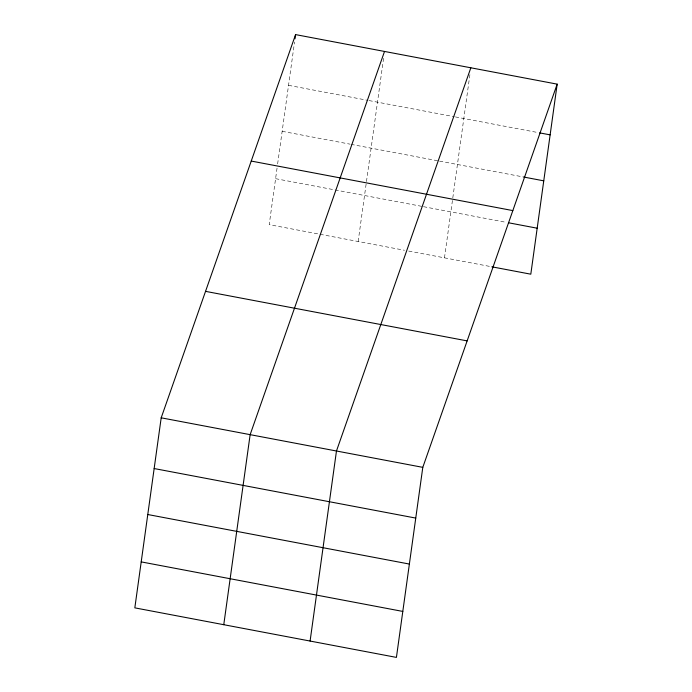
<?xml version="1.0" encoding="UTF-8"?>
<svg xmlns="http://www.w3.org/2000/svg" width="692" height="692" viewBox="0 0 692 692"><rect width="100%" height="100%" fill="white"/><g stroke="black" fill="none" stroke-linecap="round" stroke-linejoin="round"><path stroke-width="0.52" stroke-dasharray="3.46 2.59" d="M277.051 168.147L269.205 224.649L318.969 234.069M277.63 163.935L294.55 41.996M358.153 241.491L383.645 57.782M444.48 257.839L469.972 74.13M288.538 85.332L367.954 100.366M369.009 100.565L454.333 116.723M455.388 116.922L538.558 132.674M282.163 131.307L349.927 144.135M350.982 144.334L438.477 160.907M439.532 161.106L523.758 177.048M275.589 178.674L422.431 206.475M423.487 206.674L506.656 222.426M320.033 234.277L404.474 250.262M408.687 251.058L490.801 266.61"/><path stroke-width="1.04" d="M161.193 417.812L134.828 607.861L396.421 657.4L422.795 467.351L557.172 84.139L295.579 34.6L161.193 417.812L422.795 467.351M294.991 38.83L295.579 34.6M223.767 624.703L250.141 434.663L384.518 51.442M310.094 641.052L336.468 451.002L470.845 67.79M557.172 84.139L530.807 274.188L491.848 266.809M539.604 132.873L550.131 134.862M523.758 177.048L543.756 180.837M251.231 161.063L512.833 210.593M508.758 222.824L537.182 228.204M205.541 291.358L467.135 340.888M154.16 468.545L415.754 518.083M147.777 514.519L409.37 564.058M141.203 561.887L402.805 611.425"/></g></svg>
